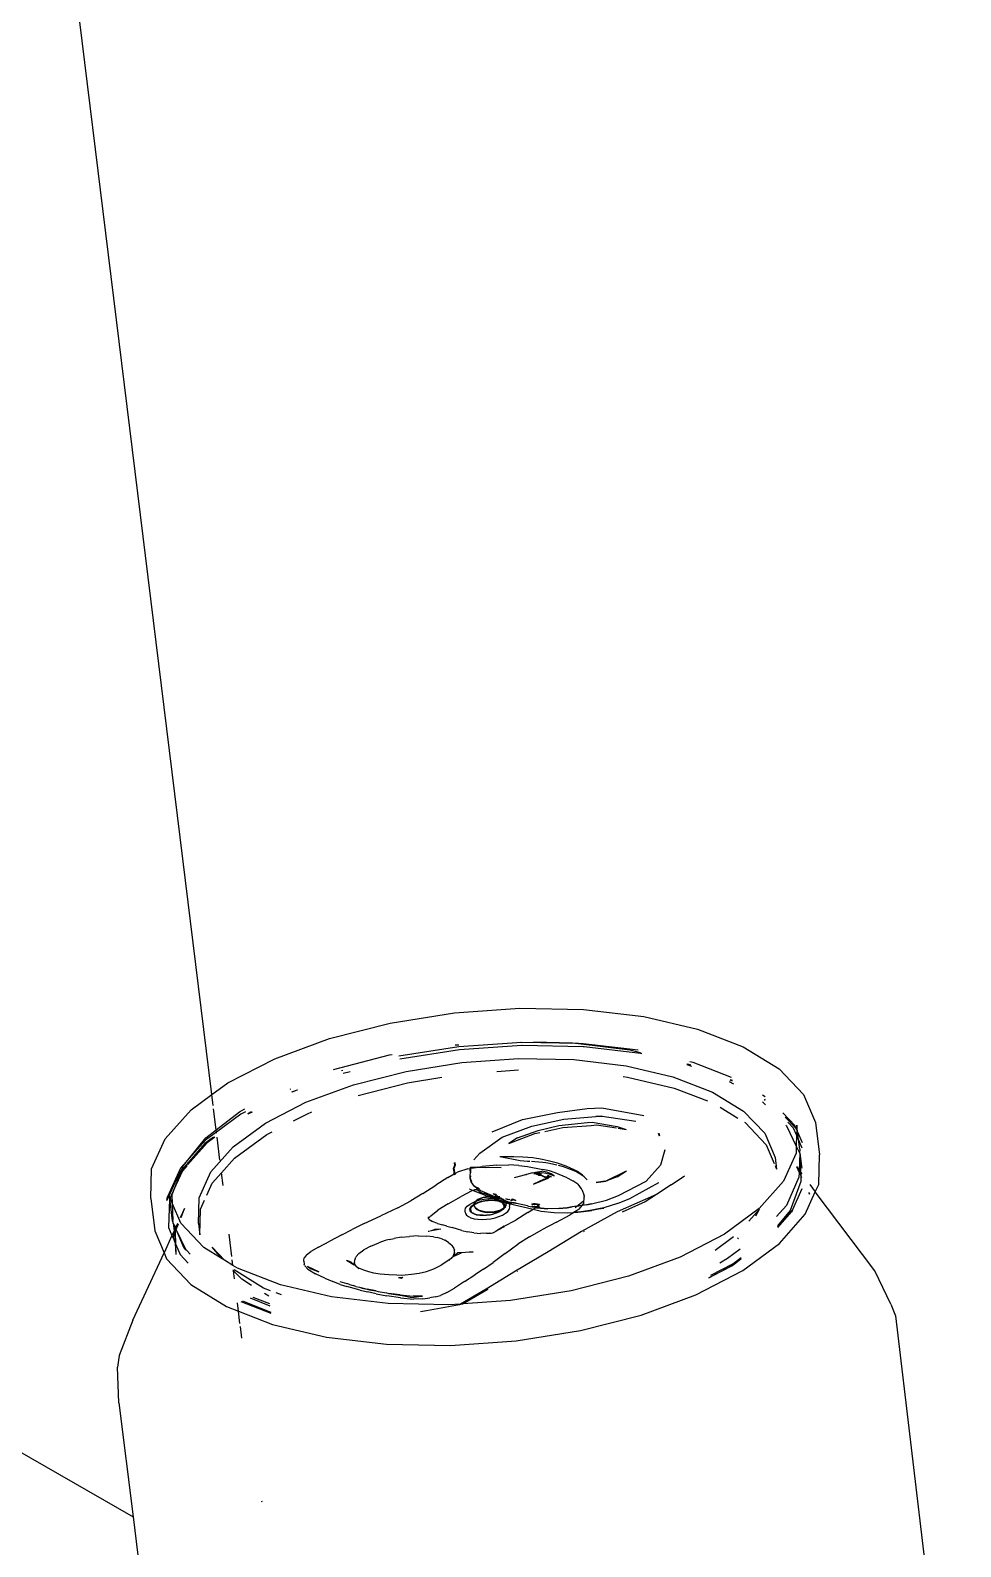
# Model space of a CAD drawing. Header units: millimetres. Extents: x -650 to 3773, y 316 to 2389.
# Drawn here: x 2989.6 to 2996.09, y 1398.82 to 1409.39 of the extents above; entities that cross this region are included whole.
import ezdxf

# ---------------------------------------------------------------- set-up
doc = ezdxf.new("R2010")
doc.units = ezdxf.units.MM

# ---------------------------------------------------------------- blocks, each defined once
blk = doc.blocks.new('A$C727f0937')
for p, q in [((302.671, 673.898), (296.226, 726.282)), ((303.914, 674.397), (304.362, 674.468)), ((304.362, 674.468), (304.817, 674.5)), ((304.817, 674.5), (305.262, 674.491)), ((305.262, 674.491), (305.681, 674.442)), ((303.491, 674.289), (303.914, 674.397)), ((305.681, 674.442), (306.057, 674.354)), ((306.057, 674.354), (306.375, 674.231)), ((303.11, 674.148), (303.491, 674.289)), ((304.367, 674.244), (304.393, 674.246)), ((304.831, 674.262), (304.393, 674.231)), ((304.822, 674.268), (304.823, 674.268)), ((305.226, 674.254), (304.831, 674.262)), ((304.913, 674.266), (305.184, 674.259)), ((305.184, 674.259), (305.226, 674.254)), ((305.26, 674.253), (305.226, 674.254)), ((305.226, 674.254), (305.585, 674.209)), ((305.643, 674.208), (305.26, 674.253)), ((302.783, 673.98), (303.11, 674.148)), ((303.52, 674.074), (303.91, 674.175)), ((303.91, 674.175), (303.928, 674.178)), ((304.393, 674.231), (303.974, 674.165)), ((304.396, 674.21), (303.981, 674.144)), ((304.832, 674.24), (304.396, 674.21)), ((304.414, 674.122), (304.809, 674.15)), ((304.809, 674.15), (305.195, 674.142)), ((304.835, 674.241), (304.832, 674.24)), ((305.258, 674.231), (304.835, 674.241)), ((305.195, 674.142), (305.559, 674.099)), ((305.265, 674.232), (305.258, 674.231)), ((305.659, 674.184), (305.265, 674.232)), ((305.585, 674.209), (305.659, 674.192)), ((305.665, 674.185), (305.659, 674.184)), ((305.668, 674.182), (305.659, 674.184)), ((306.375, 674.231), (306.624, 674.077)), ((303.585, 674.066), (303.575, 674.064)), ((303.635, 674.057), (303.586, 674.045)), ((303.636, 674.057), (303.635, 674.057)), ((303.658, 673.967), (304.025, 674.06)), ((304.025, 674.06), (304.414, 674.122)), ((304.657, 674.059), (304.809, 674.07)), ((305.559, 674.099), (305.885, 674.023)), ((306.01, 674.102), (305.982, 674.109)), ((305.982, 674.109), (306.013, 674.097)), ((306.008, 674.105), (305.983, 674.111)), ((305.994, 674.128), (305.992, 674.129)), ((306.025, 674.121), (306.002, 674.127)), ((306.293, 674.018), (306.025, 674.121)), ((306.624, 674.077), (306.794, 673.899)), ((302.671, 673.898), (302.783, 673.98)), ((303.22, 673.935), (303.215, 673.933)), ((303.266, 673.93), (303.227, 673.916)), ((303.266, 673.93), (303.228, 673.915)), ((303.269, 673.93), (303.266, 673.93)), ((303.327, 673.845), (303.658, 673.967)), ((303.692, 673.893), (304.035, 673.981)), ((304.035, 673.981), (304.275, 674.019)), ((305.537, 674.024), (305.568, 674.02)), ((305.568, 674.02), (305.894, 673.944)), ((305.885, 674.023), (306.161, 673.916)), ((305.894, 673.944), (306.125, 673.855)), ((306.277, 673.99), (306.306, 673.973)), ((306.3, 673.992), (306.283, 673.998)), ((306.299, 673.997), (306.285, 674.002)), ((302.526, 673.792), (302.671, 673.898)), ((302.681, 673.822), (302.671, 673.898)), ((303.044, 673.699), (303.327, 673.845)), ((306.161, 673.916), (306.377, 673.783)), ((306.527, 673.883), (306.508, 673.894)), ((306.509, 673.847), (306.529, 673.827)), ((306.528, 673.856), (306.521, 673.861)), ((306.528, 673.865), (306.526, 673.866)), ((306.794, 673.899), (306.878, 673.704)), ((302.346, 673.589), (302.526, 673.792)), ((302.701, 673.653), (302.683, 673.799)), ((302.701, 673.653), (302.863, 673.778)), ((302.874, 673.762), (302.703, 673.637)), ((302.863, 673.778), (302.902, 673.799)), ((302.905, 673.778), (302.874, 673.762)), ((302.945, 673.777), (302.919, 673.763)), ((302.951, 673.776), (302.921, 673.761)), ((303.239, 673.715), (303.337, 673.765)), ((303.337, 673.765), (303.369, 673.777)), ((304.624, 673.639), (304.836, 673.724)), ((304.836, 673.724), (305.08, 673.773)), ((304.901, 673.679), (305.124, 673.727)), ((305.08, 673.773), (305.287, 673.802)), ((305.124, 673.727), (305.347, 673.745)), ((305.287, 673.802), (305.39, 673.805)), ((305.347, 673.745), (305.391, 673.749)), ((305.347, 673.745), (305.391, 673.749)), ((305.347, 673.745), (305.391, 673.749)), ((305.391, 673.749), (305.347, 673.745)), ((305.39, 673.748), (305.347, 673.745)), ((305.39, 673.805), (305.681, 673.753)), ((305.391, 673.749), (305.626, 673.712)), ((306.214, 673.81), (306.338, 673.734)), ((306.377, 673.783), (306.525, 673.629)), ((306.735, 673.684), (306.651, 673.772)), ((306.744, 673.661), (306.667, 673.742)), ((302.703, 673.637), (302.626, 673.58)), ((302.63, 673.597), (302.701, 673.653)), ((302.703, 673.637), (302.701, 673.653)), ((302.704, 673.63), (302.703, 673.637)), ((302.82, 673.535), (303.044, 673.699)), ((302.83, 673.456), (303.054, 673.62)), ((303.054, 673.62), (303.092, 673.639)), ((304.695, 673.602), (304.901, 673.679)), ((304.74, 673.558), (304.922, 673.626)), ((304.802, 673.597), (304.946, 673.648)), ((304.922, 673.626), (304.958, 673.634)), ((304.946, 673.648), (305.089, 673.682)), ((304.991, 673.641), (305.118, 673.668)), ((305.089, 673.682), (305.29, 673.703)), ((305.118, 673.668), (305.314, 673.684)), ((305.29, 673.703), (305.321, 673.705)), ((305.314, 673.684), (305.353, 673.687)), ((305.321, 673.705), (305.496, 673.675)), ((305.353, 673.687), (305.491, 673.666)), ((305.496, 673.675), (305.559, 673.655)), ((305.502, 673.664), (305.559, 673.655)), ((305.791, 673.609), (305.785, 673.628)), ((305.791, 673.61), (305.785, 673.628)), ((305.785, 673.628), (305.792, 673.61)), ((305.786, 673.629), (305.792, 673.61)), ((305.786, 673.629), (305.792, 673.61)), ((305.787, 673.629), (305.792, 673.61)), ((306.383, 673.706), (306.387, 673.704)), ((306.387, 673.704), (306.534, 673.549)), ((306.525, 673.629), (306.598, 673.459)), ((306.671, 673.685), (306.676, 673.68)), ((306.676, 673.68), (306.744, 673.54)), ((306.725, 673.665), (306.686, 673.706)), ((306.746, 673.617), (306.725, 673.665)), ((306.744, 673.661), (306.735, 673.684)), ((306.747, 673.655), (306.744, 673.661)), ((306.746, 673.617), (306.744, 673.54)), ((306.747, 673.655), (306.746, 673.617)), ((306.76, 673.585), (306.746, 673.617)), ((306.748, 673.686), (306.747, 673.655)), ((306.753, 673.64), (306.747, 673.655)), ((306.753, 673.64), (306.748, 673.686)), ((306.787, 673.562), (306.753, 673.64)), ((306.76, 673.585), (306.753, 673.64)), ((306.878, 673.704), (306.905, 673.478)), ((302.251, 673.381), (302.346, 673.589)), ((302.623, 673.557), (302.461, 673.374)), ((302.638, 673.562), (302.503, 673.41)), ((302.512, 673.452), (302.63, 673.597)), ((302.626, 673.58), (302.512, 673.452)), ((302.683, 673.601), (302.623, 673.557)), ((302.692, 673.601), (302.638, 673.562)), ((302.664, 673.359), (302.82, 673.535)), ((302.727, 673.441), (302.708, 673.602)), ((304.539, 673.489), (304.695, 673.602)), ((304.802, 673.597), (304.74, 673.558)), ((305.828, 673.513), (305.798, 673.407)), ((306.534, 673.549), (306.591, 673.417)), ((306.744, 673.54), (306.743, 673.491)), ((306.744, 673.54), (306.767, 673.492)), ((306.768, 673.517), (306.76, 673.585)), ((306.786, 673.524), (306.76, 673.585)), ((306.768, 673.517), (306.767, 673.492)), ((302.512, 673.452), (302.453, 673.385)), ((302.461, 673.374), (302.472, 673.402)), ((302.498, 673.404), (302.466, 673.368)), ((302.472, 673.402), (302.512, 673.452)), ((302.738, 673.352), (302.83, 673.456)), ((304.356, 673.383), (304.365, 673.407)), ((304.357, 673.384), (304.365, 673.407)), ((304.366, 673.406), (304.357, 673.384)), ((304.357, 673.384), (304.364, 673.405)), ((304.366, 673.406), (304.358, 673.383)), ((304.364, 673.405), (304.362, 673.423)), ((304.365, 673.407), (304.362, 673.423)), ((304.365, 673.407), (304.364, 673.424)), ((304.364, 673.424), (304.366, 673.406)), ((304.365, 673.423), (304.366, 673.406)), ((304.496, 673.444), (304.539, 673.489)), ((304.658, 673.406), (304.555, 673.398)), ((304.658, 673.406), (304.741, 673.408)), ((304.776, 673.465), (304.679, 673.464)), ((304.819, 673.437), (304.679, 673.464)), ((304.811, 673.405), (304.741, 673.408)), ((304.839, 673.463), (304.776, 673.465)), ((304.811, 673.405), (304.872, 673.396)), ((304.87, 673.432), (304.819, 673.437)), ((304.909, 673.457), (304.839, 673.463)), ((304.887, 673.431), (304.87, 673.432)), ((304.921, 673.43), (304.898, 673.431)), ((304.934, 673.453), (304.909, 673.457)), ((304.979, 673.425), (304.921, 673.43)), ((304.949, 673.451), (304.934, 673.453)), ((304.974, 673.445), (304.949, 673.451)), ((305.014, 673.437), (304.974, 673.445)), ((304.999, 673.422), (304.979, 673.425)), ((305.012, 673.42), (304.999, 673.422)), ((305.033, 673.415), (305.012, 673.42)), ((305.081, 673.421), (305.014, 673.437)), ((305.066, 673.408), (305.033, 673.415)), ((305.075, 673.406), (305.066, 673.408)), ((305.14, 673.399), (305.081, 673.421)), ((305.121, 673.395), (305.088, 673.403)), ((305.698, 673.296), (305.797, 673.406)), ((305.798, 673.407), (305.797, 673.406)), ((306.596, 673.405), (306.607, 673.379)), ((306.598, 673.459), (306.607, 673.379)), ((306.743, 673.491), (306.655, 673.295)), ((306.768, 673.491), (306.765, 673.37)), ((306.767, 673.492), (306.768, 673.491)), ((306.768, 673.491), (306.78, 673.399)), ((306.768, 673.491), (306.774, 673.357)), ((306.901, 673.272), (306.905, 673.478)), ((302.245, 673.175), (302.251, 673.381)), ((302.449, 673.361), (302.358, 673.16)), ((302.453, 673.385), (302.362, 673.185)), ((302.42, 673.266), (302.461, 673.374)), ((302.466, 673.368), (302.42, 673.266)), ((302.461, 673.374), (302.449, 673.361)), ((302.582, 673.179), (302.664, 673.359)), ((302.674, 673.28), (302.738, 673.352)), ((302.749, 673.265), (302.738, 673.352)), ((304.316, 673.321), (304.231, 673.267)), ((304.316, 673.321), (304.361, 673.345)), ((304.356, 673.383), (304.357, 673.384)), ((304.36, 673.359), (304.356, 673.383)), ((304.357, 673.384), (304.362, 673.358)), ((304.358, 673.383), (304.36, 673.359)), ((304.361, 673.345), (304.359, 673.357)), ((304.362, 673.34), (304.359, 673.357)), ((304.36, 673.359), (304.362, 673.358)), ((304.362, 673.34), (304.36, 673.359)), ((304.36, 673.359), (304.364, 673.339)), ((304.361, 673.345), (304.363, 673.346)), ((304.361, 673.339), (304.361, 673.345)), ((304.362, 673.358), (304.363, 673.346)), ((304.363, 673.346), (304.384, 673.357)), ((304.363, 673.346), (304.364, 673.339)), ((304.456, 673.382), (304.384, 673.357)), ((304.456, 673.382), (304.473, 673.384)), ((304.471, 673.331), (304.473, 673.354)), ((304.471, 673.331), (304.474, 673.354)), ((304.471, 673.315), (304.472, 673.332)), ((304.471, 673.315), (304.472, 673.332)), ((304.471, 673.315), (304.471, 673.331)), ((304.474, 673.331), (304.471, 673.315)), ((304.479, 673.29), (304.471, 673.315)), ((304.479, 673.29), (304.471, 673.315)), ((304.472, 673.377), (304.474, 673.393)), ((304.472, 673.377), (304.473, 673.384)), ((304.473, 673.354), (304.472, 673.377)), ((304.472, 673.332), (304.473, 673.354)), ((304.472, 673.332), (304.474, 673.354)), ((304.474, 673.331), (304.472, 673.315)), ((304.472, 673.315), (304.48, 673.29)), ((304.473, 673.384), (304.474, 673.393)), ((304.473, 673.384), (304.475, 673.385)), ((304.473, 673.354), (304.474, 673.378)), ((304.474, 673.378), (304.474, 673.393)), ((304.476, 673.393), (304.474, 673.378)), ((304.475, 673.385), (304.474, 673.377)), ((304.474, 673.378), (304.474, 673.354)), ((304.474, 673.377), (304.474, 673.354)), ((304.476, 673.393), (304.475, 673.385)), ((304.475, 673.385), (304.513, 673.391)), ((304.513, 673.391), (304.476, 673.393)), ((304.52, 673.392), (304.513, 673.391)), ((304.52, 673.392), (304.555, 673.398)), ((304.581, 673.388), (304.52, 673.392)), ((304.52, 673.392), (304.688, 673.39)), ((304.688, 673.39), (304.581, 673.388)), ((304.781, 673.32), (304.86, 673.341)), ((304.86, 673.341), (304.865, 673.342)), ((304.907, 673.353), (304.865, 673.342)), ((304.872, 673.396), (304.978, 673.376)), ((304.907, 673.353), (304.926, 673.358)), ((304.907, 673.353), (304.942, 673.355)), ((304.913, 673.275), (305.014, 673.317)), ((304.982, 673.306), (304.913, 673.275)), ((304.916, 673.345), (304.934, 673.349)), ((304.926, 673.358), (304.972, 673.364)), ((304.948, 673.337), (304.932, 673.343)), ((304.934, 673.349), (304.948, 673.351)), ((304.939, 673.347), (304.934, 673.349)), ((304.942, 673.345), (304.939, 673.347)), ((304.941, 673.343), (304.939, 673.347)), ((304.942, 673.345), (304.941, 673.343)), ((304.941, 673.343), (304.958, 673.336)), ((304.942, 673.355), (304.943, 673.354)), ((304.942, 673.345), (304.948, 673.351)), ((304.958, 673.336), (304.942, 673.345)), ((304.943, 673.354), (304.978, 673.355)), ((304.943, 673.354), (304.948, 673.351)), ((304.948, 673.351), (304.95, 673.353)), ((304.97, 673.331), (304.948, 673.337)), ((304.951, 673.334), (304.948, 673.337)), ((304.953, 673.351), (304.95, 673.353)), ((304.97, 673.331), (304.951, 673.334)), ((304.966, 673.342), (304.953, 673.351)), ((304.953, 673.351), (304.968, 673.348)), ((304.972, 673.334), (304.958, 673.336)), ((304.992, 673.325), (304.97, 673.331)), ((304.995, 673.321), (304.97, 673.331)), ((305.005, 673.358), (304.972, 673.364)), ((304.98, 673.33), (304.972, 673.334)), ((305.024, 673.366), (304.978, 673.376)), ((304.978, 673.355), (305.02, 673.345)), ((305.014, 673.317), (304.982, 673.306)), ((305, 673.323), (304.992, 673.325)), ((304.995, 673.321), (305, 673.323)), ((305.012, 673.321), (304.995, 673.321)), ((305, 673.323), (305.009, 673.327)), ((305.012, 673.321), (305, 673.323)), ((305.036, 673.346), (305.005, 673.358)), ((305.019, 673.333), (305.009, 673.33)), ((305.009, 673.33), (305.019, 673.33)), ((305.009, 673.327), (305.012, 673.321)), ((305.009, 673.327), (305.017, 673.322)), ((305.011, 673.336), (305.019, 673.333)), ((305.017, 673.322), (305.012, 673.321)), ((305.016, 673.318), (305.014, 673.317)), ((305.018, 673.319), (305.016, 673.318)), ((305.017, 673.322), (305.02, 673.321)), ((305.019, 673.322), (305.017, 673.322)), ((305.02, 673.321), (305.018, 673.319)), ((305.019, 673.333), (305.026, 673.329)), ((305.019, 673.33), (305.019, 673.333)), ((305.019, 673.33), (305.026, 673.329)), ((305.019, 673.322), (305.019, 673.33)), ((305.021, 673.323), (305.019, 673.322)), ((305.02, 673.321), (305.019, 673.322)), ((305.02, 673.345), (305.058, 673.333)), ((305.021, 673.323), (305.02, 673.321)), ((305.026, 673.329), (305.021, 673.323)), ((305.025, 673.324), (305.021, 673.323)), ((305.064, 673.352), (305.024, 673.366)), ((305.026, 673.329), (305.025, 673.324)), ((305.039, 673.326), (305.025, 673.324)), ((305.026, 673.329), (305.029, 673.33)), ((305.058, 673.333), (305.036, 673.346)), ((305.148, 673.319), (305.064, 673.352)), ((305.17, 673.377), (305.121, 673.395)), ((305.171, 673.386), (305.14, 673.399)), ((305.148, 673.319), (305.188, 673.298)), ((305.196, 673.366), (305.17, 673.377)), ((305.191, 673.377), (305.171, 673.386)), ((305.221, 673.273), (305.188, 673.298)), ((305.202, 673.372), (305.191, 673.377)), ((305.212, 673.359), (305.196, 673.366)), ((305.219, 673.363), (305.202, 673.372)), ((305.221, 673.354), (305.212, 673.359)), ((305.255, 673.337), (305.219, 673.363)), ((305.235, 673.347), (305.221, 673.354)), ((305.266, 673.325), (305.235, 673.347)), ((305.266, 673.325), (305.255, 673.337)), ((305.28, 673.312), (305.266, 673.325)), ((305.286, 673.305), (305.28, 673.312)), ((305.349, 673.285), (305.416, 673.296)), ((305.41, 673.294), (305.416, 673.296)), ((305.416, 673.296), (305.42, 673.297)), ((305.42, 673.297), (305.56, 673.367)), ((305.42, 673.297), (305.429, 673.299)), ((305.495, 673.324), (305.429, 673.299)), ((305.495, 673.324), (305.56, 673.367)), ((305.505, 673.195), (305.698, 673.296)), ((305.873, 673.27), (305.965, 673.332)), ((306.655, 673.295), (306.486, 673.104)), ((306.763, 673.323), (306.675, 673.126)), ((306.745, 673.396), (306.765, 673.37)), ((306.745, 673.396), (306.764, 673.355)), ((306.764, 673.355), (306.763, 673.323)), ((306.765, 673.37), (306.764, 673.355)), ((306.764, 673.355), (306.775, 673.333)), ((306.765, 673.37), (306.774, 673.357)), ((306.774, 673.357), (306.782, 673.347)), ((306.774, 673.357), (306.775, 673.333)), ((306.775, 673.333), (306.781, 673.32)), ((306.775, 673.333), (306.777, 673.292)), ((306.78, 673.399), (306.783, 673.386)), ((302.42, 673.266), (302.38, 673.179)), ((302.395, 673.202), (302.42, 673.266)), ((302.397, 673.138), (302.395, 673.202)), ((302.636, 673.197), (302.674, 673.28)), ((304.141, 673.209), (304.059, 673.159)), ((304.141, 673.209), (304.231, 673.267)), ((304.483, 673.227), (304.409, 673.188)), ((304.468, 673.239), (304.466, 673.24)), ((304.468, 673.239), (304.492, 673.23)), ((304.502, 673.257), (304.479, 673.29)), ((304.492, 673.23), (304.483, 673.227)), ((304.502, 673.234), (304.492, 673.23)), ((304.492, 673.23), (304.629, 673.176)), ((304.495, 673.233), (304.502, 673.234)), ((304.504, 673.257), (304.502, 673.257)), ((304.541, 673.23), (304.502, 673.257)), ((304.513, 673.238), (304.502, 673.234)), ((304.502, 673.234), (304.517, 673.236)), ((304.527, 673.242), (304.504, 673.257)), ((304.542, 673.23), (304.504, 673.257)), ((304.517, 673.236), (304.513, 673.238)), ((304.519, 673.237), (304.517, 673.236)), ((304.519, 673.237), (304.521, 673.233)), ((304.529, 673.228), (304.521, 673.233)), ((304.53, 673.247), (304.526, 673.248)), ((304.526, 673.248), (304.527, 673.242)), ((304.526, 673.248), (304.531, 673.244)), ((304.527, 673.242), (304.531, 673.244)), ((304.535, 673.235), (304.527, 673.242)), ((304.529, 673.228), (304.532, 673.225)), ((304.534, 673.223), (304.529, 673.228)), ((304.531, 673.244), (304.53, 673.247)), ((304.531, 673.244), (304.537, 673.239)), ((304.531, 673.244), (304.535, 673.235)), ((304.532, 673.225), (304.534, 673.223)), ((304.534, 673.223), (304.539, 673.219)), ((304.537, 673.223), (304.534, 673.223)), ((304.535, 673.235), (304.537, 673.239)), ((304.54, 673.229), (304.535, 673.235)), ((304.537, 673.223), (304.539, 673.219)), ((304.557, 673.211), (304.539, 673.219)), ((304.54, 673.229), (304.543, 673.229)), ((304.543, 673.229), (304.642, 673.189)), ((304.557, 673.211), (304.568, 673.208)), ((304.598, 673.197), (304.568, 673.208)), ((304.598, 673.197), (304.635, 673.185)), ((304.653, 673.202), (304.632, 673.206)), ((304.646, 673.199), (304.632, 673.206)), ((304.632, 673.206), (304.645, 673.202)), ((304.645, 673.202), (304.653, 673.202)), ((304.646, 673.199), (304.645, 673.202)), ((304.655, 673.199), (304.645, 673.202)), ((304.646, 673.199), (304.655, 673.199)), ((304.646, 673.199), (304.65, 673.193)), ((304.646, 673.199), (304.649, 673.189)), ((304.649, 673.189), (304.65, 673.193)), ((304.65, 673.193), (304.658, 673.194)), ((304.664, 673.189), (304.65, 673.193)), ((304.653, 673.202), (304.655, 673.199)), ((304.658, 673.194), (304.664, 673.189)), ((305.221, 673.273), (305.246, 673.241)), ((305.249, 673.237), (305.246, 673.241)), ((305.249, 673.237), (305.265, 673.195)), ((305.266, 673.189), (305.265, 673.195)), ((305.266, 673.189), (305.266, 673.183)), ((305.41, 673.294), (305.349, 673.285)), ((305.421, 673.163), (305.505, 673.195)), ((305.769, 673.203), (305.496, 673.082)), ((305.585, 673.175), (305.786, 673.286)), ((305.769, 673.203), (305.69, 673.151)), ((305.873, 673.27), (305.769, 673.203)), ((305.787, 673.286), (305.786, 673.286)), ((306.777, 673.292), (306.701, 673.091)), ((306.717, 673.092), (306.785, 673.245)), ((306.807, 673.064), (306.877, 673.22)), ((306.83, 673.216), (306.836, 673.204)), ((306.831, 673.217), (306.836, 673.204)), ((306.839, 673.271), (306.877, 673.22)), ((306.877, 673.22), (306.901, 673.272)), ((307.291, 672.67), (306.877, 673.22)), ((302.245, 673.175), (302.273, 672.949)), ((302.358, 673.16), (302.362, 673.185)), ((302.375, 673.169), (302.37, 672.971)), ((302.378, 673.175), (302.375, 673.169)), ((302.378, 673.175), (302.377, 673.187)), ((302.38, 673.179), (302.377, 673.187)), ((302.38, 673.179), (302.378, 673.175)), ((302.398, 673.018), (302.378, 673.175)), ((302.397, 673.138), (302.38, 673.179)), ((302.455, 673.002), (302.397, 673.138)), ((302.402, 673.02), (302.397, 673.138)), ((302.481, 673.104), (302.451, 673.04)), ((302.457, 673.042), (302.481, 673.104)), ((302.577, 673), (302.582, 673.179)), ((302.587, 672.92), (302.592, 673.099)), ((302.592, 673.099), (302.621, 673.162)), ((303.968, 673.11), (303.849, 673.054)), ((303.968, 673.11), (304.059, 673.159)), ((304.198, 673.053), (304.246, 673.092)), ((304.319, 673.138), (304.246, 673.092)), ((304.319, 673.138), (304.409, 673.188)), ((304.436, 673.093), (304.44, 673.107)), ((304.437, 673.08), (304.436, 673.093)), ((304.44, 673.107), (304.451, 673.12)), ((304.451, 673.12), (304.466, 673.133)), ((304.466, 673.133), (304.487, 673.145)), ((304.47, 673.101), (304.473, 673.111)), ((304.47, 673.101), (304.474, 673.109)), ((304.471, 673.09), (304.47, 673.101)), ((304.471, 673.098), (304.47, 673.101)), ((304.471, 673.098), (304.474, 673.109)), ((304.471, 673.09), (304.471, 673.098)), ((304.472, 673.088), (304.471, 673.098)), ((304.477, 673.081), (304.471, 673.09)), ((304.472, 673.088), (304.471, 673.09)), ((304.477, 673.081), (304.472, 673.088)), ((304.477, 673.079), (304.472, 673.088)), ((304.473, 673.111), (304.481, 673.121)), ((304.473, 673.111), (304.482, 673.119)), ((304.474, 673.109), (304.473, 673.111)), ((304.477, 673.109), (304.473, 673.099)), ((304.473, 673.099), (304.475, 673.089)), ((304.474, 673.109), (304.482, 673.119)), ((304.475, 673.089), (304.48, 673.08)), ((304.485, 673.119), (304.477, 673.109)), ((304.481, 673.121), (304.494, 673.132)), ((304.481, 673.121), (304.494, 673.129)), ((304.482, 673.119), (304.481, 673.121)), ((304.482, 673.119), (304.494, 673.129)), ((304.497, 673.129), (304.485, 673.119)), ((304.487, 673.145), (304.511, 673.156)), ((304.494, 673.132), (304.51, 673.141)), ((304.494, 673.132), (304.51, 673.138)), ((304.494, 673.129), (304.51, 673.138)), ((304.494, 673.129), (304.494, 673.132)), ((304.512, 673.138), (304.497, 673.129)), ((304.498, 673.138), (304.497, 673.127)), ((304.5, 673.137), (304.497, 673.127)), ((304.497, 673.127), (304.501, 673.116)), ((304.504, 673.149), (304.498, 673.138)), ((304.505, 673.148), (304.498, 673.138)), ((304.499, 673.126), (304.501, 673.138)), ((304.499, 673.126), (304.5, 673.137)), ((304.502, 673.116), (304.499, 673.126)), ((304.499, 673.126), (304.501, 673.116)), ((304.5, 673.137), (304.505, 673.148)), ((304.5, 673.137), (304.506, 673.148)), ((304.5, 673.127), (304.501, 673.138)), ((304.502, 673.116), (304.5, 673.127)), ((304.503, 673.117), (304.5, 673.127)), ((304.501, 673.138), (304.506, 673.148)), ((304.501, 673.116), (304.508, 673.106)), ((304.51, 673.106), (304.502, 673.116)), ((304.502, 673.116), (304.508, 673.106)), ((304.51, 673.106), (304.503, 673.117)), ((304.511, 673.107), (304.503, 673.117)), ((304.513, 673.159), (304.504, 673.149)), ((304.514, 673.157), (304.504, 673.149)), ((304.505, 673.148), (304.515, 673.158)), ((304.505, 673.148), (304.514, 673.157)), ((304.506, 673.148), (304.515, 673.158)), ((304.508, 673.106), (304.52, 673.097)), ((304.51, 673.141), (304.529, 673.149)), ((304.51, 673.141), (304.529, 673.147)), ((304.51, 673.138), (304.529, 673.147)), ((304.51, 673.138), (304.51, 673.141)), ((304.521, 673.097), (304.51, 673.106)), ((304.51, 673.106), (304.52, 673.097)), ((304.511, 673.156), (304.539, 673.164)), ((304.521, 673.097), (304.511, 673.107)), ((304.522, 673.098), (304.511, 673.107)), ((304.512, 673.138), (304.518, 673.141)), ((304.526, 673.168), (304.513, 673.159)), ((304.527, 673.166), (304.513, 673.159)), ((304.514, 673.157), (304.528, 673.167)), ((304.514, 673.157), (304.527, 673.166)), ((304.515, 673.158), (304.528, 673.167)), ((304.531, 673.146), (304.518, 673.141)), ((304.52, 673.097), (304.535, 673.09)), ((304.536, 673.09), (304.521, 673.097)), ((304.521, 673.097), (304.535, 673.09)), ((304.536, 673.09), (304.522, 673.098)), ((304.537, 673.091), (304.522, 673.098)), ((304.542, 673.175), (304.526, 673.168)), ((304.543, 673.174), (304.526, 673.168)), ((304.527, 673.166), (304.543, 673.174)), ((304.527, 673.166), (304.544, 673.174)), ((304.528, 673.167), (304.544, 673.174)), ((304.529, 673.149), (304.55, 673.156)), ((304.529, 673.149), (304.55, 673.153)), ((304.529, 673.147), (304.55, 673.153)), ((304.529, 673.147), (304.529, 673.149)), ((304.535, 673.148), (304.531, 673.146)), ((304.551, 673.152), (304.535, 673.148)), ((304.535, 673.09), (304.553, 673.084)), ((304.554, 673.084), (304.536, 673.09)), ((304.536, 673.09), (304.553, 673.084)), ((304.554, 673.084), (304.537, 673.091)), ((304.554, 673.085), (304.537, 673.091)), ((304.539, 673.164), (304.569, 673.17)), ((304.561, 673.181), (304.542, 673.175)), ((304.562, 673.18), (304.542, 673.175)), ((304.543, 673.174), (304.562, 673.18)), ((304.543, 673.174), (304.563, 673.18)), ((304.544, 673.174), (304.563, 673.18)), ((304.55, 673.156), (304.573, 673.161)), ((304.55, 673.156), (304.573, 673.158)), ((304.55, 673.153), (304.573, 673.158)), ((304.55, 673.153), (304.55, 673.156)), ((304.554, 673.154), (304.551, 673.152)), ((304.553, 673.084), (304.573, 673.08)), ((304.574, 673.157), (304.554, 673.154)), ((304.573, 673.08), (304.554, 673.085)), ((304.574, 673.081), (304.554, 673.085)), ((304.573, 673.08), (304.554, 673.084)), ((304.554, 673.084), (304.573, 673.08)), ((304.582, 673.186), (304.561, 673.181)), ((304.583, 673.184), (304.561, 673.181)), ((304.562, 673.18), (304.583, 673.184)), ((304.562, 673.18), (304.583, 673.184)), ((304.563, 673.18), (304.583, 673.184)), ((304.569, 673.17), (304.599, 673.174)), ((304.573, 673.161), (304.597, 673.164)), ((304.573, 673.158), (304.573, 673.161)), ((304.573, 673.161), (304.597, 673.161)), ((304.573, 673.158), (304.597, 673.161)), ((304.597, 673.16), (304.574, 673.157)), ((304.575, 673.159), (304.574, 673.157)), ((304.596, 673.161), (304.575, 673.159)), ((304.604, 673.188), (304.582, 673.186)), ((304.604, 673.186), (304.582, 673.186)), ((304.583, 673.184), (304.604, 673.186)), ((304.583, 673.184), (304.604, 673.186)), ((304.583, 673.184), (304.604, 673.186)), ((304.597, 673.16), (304.596, 673.161)), ((304.597, 673.164), (304.62, 673.165)), ((304.597, 673.161), (304.597, 673.164)), ((304.597, 673.164), (304.62, 673.162)), ((304.617, 673.162), (304.597, 673.16)), ((304.597, 673.161), (304.62, 673.162)), ((304.599, 673.174), (304.629, 673.176)), ((304.626, 673.186), (304.604, 673.188)), ((304.626, 673.188), (304.604, 673.188)), ((304.604, 673.186), (304.626, 673.186)), ((304.604, 673.186), (304.626, 673.186)), ((304.604, 673.186), (304.626, 673.186)), ((304.62, 673.161), (304.617, 673.162)), ((304.62, 673.165), (304.643, 673.164)), ((304.62, 673.162), (304.62, 673.165)), ((304.62, 673.165), (304.643, 673.161)), ((304.62, 673.162), (304.643, 673.161)), ((304.637, 673.161), (304.62, 673.161)), ((304.648, 673.184), (304.626, 673.188)), ((304.648, 673.186), (304.626, 673.188)), ((304.626, 673.186), (304.648, 673.184)), ((304.626, 673.186), (304.647, 673.184)), ((304.626, 673.186), (304.647, 673.184)), ((304.629, 673.176), (304.633, 673.176)), ((304.633, 673.176), (304.653, 673.173)), ((304.633, 673.176), (304.68, 673.156)), ((304.635, 673.185), (304.638, 673.184)), ((304.638, 673.185), (304.635, 673.185)), ((304.635, 673.185), (304.648, 673.18)), ((304.641, 673.16), (304.637, 673.161)), ((304.638, 673.185), (304.638, 673.184)), ((304.638, 673.184), (304.648, 673.18)), ((304.658, 673.085), (304.638, 673.081)), ((304.659, 673.084), (304.638, 673.08)), ((304.638, 673.08), (304.659, 673.084)), ((304.659, 673.084), (304.638, 673.081)), ((304.639, 673.08), (304.659, 673.084)), ((304.655, 673.159), (304.641, 673.16)), ((304.643, 673.164), (304.663, 673.161)), ((304.643, 673.161), (304.643, 673.164)), ((304.643, 673.164), (304.663, 673.158)), ((304.643, 673.161), (304.663, 673.158)), ((304.647, 673.184), (304.667, 673.18)), ((304.667, 673.18), (304.648, 673.186)), ((304.668, 673.182), (304.648, 673.186)), ((304.648, 673.184), (304.667, 673.18)), ((304.648, 673.184), (304.667, 673.18)), ((304.649, 673.178), (304.648, 673.18)), ((304.648, 673.18), (304.649, 673.178)), ((304.649, 673.187), (304.684, 673.171)), ((304.65, 673.177), (304.649, 673.178)), ((304.656, 673.177), (304.649, 673.178)), ((304.658, 673.174), (304.65, 673.177)), ((304.656, 673.177), (304.65, 673.177)), ((304.65, 673.177), (304.653, 673.173)), ((304.653, 673.173), (304.658, 673.174)), ((304.661, 673.169), (304.653, 673.173)), ((304.661, 673.157), (304.655, 673.159)), ((304.658, 673.174), (304.656, 673.177)), ((304.658, 673.174), (304.684, 673.171)), ((304.677, 673.091), (304.658, 673.085)), ((304.678, 673.09), (304.658, 673.085)), ((304.678, 673.09), (304.659, 673.084)), ((304.659, 673.084), (304.678, 673.09)), ((304.659, 673.084), (304.678, 673.09)), ((304.66, 673.187), (304.664, 673.189)), ((304.678, 673.185), (304.66, 673.187)), ((304.661, 673.169), (304.662, 673.167)), ((304.678, 673.152), (304.661, 673.157)), ((304.667, 673.165), (304.662, 673.167)), ((304.667, 673.165), (304.662, 673.167)), ((304.663, 673.161), (304.68, 673.156)), ((304.663, 673.158), (304.663, 673.161)), ((304.663, 673.161), (304.68, 673.153)), ((304.663, 673.158), (304.68, 673.153)), ((304.664, 673.189), (304.678, 673.185)), ((304.667, 673.18), (304.685, 673.174)), ((304.667, 673.18), (304.684, 673.175)), ((304.667, 673.18), (304.684, 673.175)), ((304.679, 673.161), (304.667, 673.165)), ((304.685, 673.174), (304.668, 673.182)), ((304.686, 673.176), (304.668, 673.182)), ((304.688, 673.091), (304.672, 673.079)), ((304.686, 673.089), (304.672, 673.081)), ((304.688, 673.088), (304.672, 673.079)), ((304.693, 673.099), (304.677, 673.091)), ((304.694, 673.097), (304.677, 673.091)), ((304.692, 673.146), (304.678, 673.152)), ((304.678, 673.09), (304.695, 673.098)), ((304.678, 673.09), (304.695, 673.098)), ((304.694, 673.097), (304.678, 673.09)), ((304.681, 673.16), (304.679, 673.161)), ((304.68, 673.156), (304.695, 673.149)), ((304.68, 673.156), (304.697, 673.151)), ((304.68, 673.153), (304.68, 673.156)), ((304.68, 673.156), (304.694, 673.147)), ((304.68, 673.153), (304.694, 673.147)), ((304.699, 673.155), (304.681, 673.16)), ((304.684, 673.175), (304.699, 673.167)), ((304.684, 673.171), (304.707, 673.164)), ((304.685, 673.174), (304.7, 673.167)), ((304.685, 673.174), (304.699, 673.167)), ((304.7, 673.167), (304.686, 673.176)), ((304.701, 673.168), (304.686, 673.176)), ((304.688, 673.091), (304.686, 673.089)), ((304.7, 673.101), (304.688, 673.088)), ((304.697, 673.099), (304.688, 673.091)), ((304.7, 673.098), (304.688, 673.088)), ((304.688, 673.091), (304.688, 673.088)), ((304.702, 673.138), (304.692, 673.146)), ((304.706, 673.107), (304.693, 673.099)), ((304.707, 673.106), (304.693, 673.099)), ((304.694, 673.147), (304.695, 673.149)), ((304.694, 673.147), (304.705, 673.139)), ((304.694, 673.097), (304.708, 673.107)), ((304.707, 673.106), (304.694, 673.097)), ((304.695, 673.149), (304.705, 673.141)), ((304.695, 673.149), (304.705, 673.139)), ((304.695, 673.098), (304.708, 673.107)), ((304.697, 673.151), (304.741, 673.14)), ((304.7, 673.101), (304.697, 673.099)), ((304.699, 673.167), (304.71, 673.158)), ((304.702, 673.154), (304.699, 673.155)), ((304.7, 673.167), (304.711, 673.158)), ((304.7, 673.167), (304.71, 673.158)), ((304.708, 673.111), (304.7, 673.098)), ((304.705, 673.109), (304.7, 673.101)), ((304.708, 673.109), (304.7, 673.098)), ((304.7, 673.098), (304.7, 673.101)), ((304.711, 673.158), (304.701, 673.168)), ((304.712, 673.159), (304.701, 673.168)), ((304.719, 673.149), (304.702, 673.154)), ((304.707, 673.129), (304.702, 673.138)), ((304.705, 673.141), (304.71, 673.132)), ((304.705, 673.139), (304.705, 673.141)), ((304.705, 673.141), (304.71, 673.129)), ((304.705, 673.139), (304.71, 673.129)), ((304.705, 673.109), (304.709, 673.119)), ((304.708, 673.111), (304.705, 673.109)), ((304.715, 673.117), (304.706, 673.107)), ((304.716, 673.116), (304.706, 673.107)), ((304.707, 673.164), (304.721, 673.157)), ((304.709, 673.119), (304.707, 673.129)), ((304.707, 673.106), (304.717, 673.117)), ((304.716, 673.116), (304.707, 673.106)), ((304.712, 673.122), (304.708, 673.111)), ((304.712, 673.122), (304.708, 673.109)), ((304.711, 673.119), (304.708, 673.109)), ((304.708, 673.107), (304.717, 673.117)), ((304.708, 673.109), (304.708, 673.111)), ((304.71, 673.158), (304.717, 673.149)), ((304.71, 673.132), (304.712, 673.122)), ((304.71, 673.129), (304.71, 673.132)), ((304.71, 673.132), (304.711, 673.119)), ((304.71, 673.129), (304.711, 673.119)), ((304.711, 673.158), (304.719, 673.148)), ((304.711, 673.158), (304.717, 673.149)), ((304.711, 673.119), (304.712, 673.122)), ((304.719, 673.148), (304.712, 673.159)), ((304.72, 673.149), (304.712, 673.159)), ((304.72, 673.128), (304.715, 673.117)), ((304.721, 673.127), (304.715, 673.117)), ((304.721, 673.127), (304.716, 673.116)), ((304.716, 673.116), (304.722, 673.127)), ((304.717, 673.149), (304.721, 673.138)), ((304.717, 673.117), (304.722, 673.127)), ((304.717, 673.071), (304.733, 673.084)), ((304.719, 673.149), (304.723, 673.148)), ((304.719, 673.148), (304.722, 673.137)), ((304.719, 673.148), (304.721, 673.138)), ((304.72, 673.173), (304.736, 673.169)), ((304.737, 673.165), (304.72, 673.173)), ((304.722, 673.137), (304.72, 673.149)), ((304.723, 673.138), (304.72, 673.149)), ((304.721, 673.138), (304.72, 673.128)), ((304.722, 673.137), (304.72, 673.128)), ((304.721, 673.157), (304.725, 673.156)), ((304.721, 673.127), (304.723, 673.138)), ((304.722, 673.137), (304.721, 673.127)), ((304.722, 673.127), (304.723, 673.138)), ((304.738, 673.145), (304.723, 673.148)), ((304.725, 673.156), (304.738, 673.145)), ((304.725, 673.156), (304.758, 673.147)), ((304.733, 673.084), (304.743, 673.097)), ((304.736, 673.169), (304.748, 673.168)), ((304.736, 673.169), (304.737, 673.165)), ((304.748, 673.168), (304.737, 673.165)), ((304.739, 673.145), (304.738, 673.145)), ((304.738, 673.145), (304.741, 673.14)), ((304.739, 673.145), (304.738, 673.145)), ((304.739, 673.145), (304.751, 673.144)), ((304.741, 673.14), (304.745, 673.133)), ((304.741, 673.14), (304.911, 673.1)), ((304.743, 673.097), (304.748, 673.111)), ((304.745, 673.133), (304.746, 673.123)), ((304.748, 673.111), (304.746, 673.123)), ((304.751, 673.144), (304.758, 673.144)), ((304.755, 673.164), (304.769, 673.164)), ((304.755, 673.164), (304.756, 673.159)), ((304.756, 673.159), (304.769, 673.164)), ((304.758, 673.144), (304.758, 673.147)), ((304.763, 673.144), (304.758, 673.147)), ((304.758, 673.144), (304.763, 673.144)), ((304.76, 673.169), (304.769, 673.17)), ((304.76, 673.169), (304.769, 673.164)), ((304.768, 673.144), (304.763, 673.144)), ((304.772, 673.145), (304.768, 673.144)), ((304.771, 673.144), (304.768, 673.144)), ((304.79, 673.161), (304.769, 673.17)), ((304.769, 673.17), (304.775, 673.165)), ((304.769, 673.17), (304.769, 673.164)), ((304.775, 673.165), (304.769, 673.164)), ((304.79, 673.161), (304.769, 673.164)), ((304.771, 673.144), (304.772, 673.145)), ((304.789, 673.141), (304.771, 673.144)), ((304.771, 673.144), (304.778, 673.143)), ((304.772, 673.145), (304.789, 673.141)), ((304.778, 673.143), (304.772, 673.145)), ((304.775, 673.165), (304.79, 673.161)), ((304.778, 673.143), (304.793, 673.141)), ((304.793, 673.141), (304.789, 673.141)), ((304.794, 673.14), (304.793, 673.141)), ((304.838, 673.13), (304.794, 673.14)), ((304.871, 673.122), (304.838, 673.13)), ((304.871, 673.122), (304.879, 673.121)), ((304.874, 673.076), (304.911, 673.1)), ((304.879, 673.121), (304.889, 673.119)), ((304.889, 673.119), (304.904, 673.117)), ((304.902, 673.137), (304.913, 673.136)), ((304.902, 673.137), (304.902, 673.132)), ((304.902, 673.132), (304.913, 673.136)), ((304.92, 673.132), (304.902, 673.132)), ((304.904, 673.12), (304.921, 673.118)), ((304.904, 673.117), (304.904, 673.12)), ((304.916, 673.116), (304.904, 673.12)), ((304.904, 673.117), (304.916, 673.116)), ((304.911, 673.1), (304.928, 673.111)), ((304.911, 673.1), (304.967, 673.087)), ((304.919, 673.137), (304.913, 673.136)), ((304.913, 673.136), (304.925, 673.136)), ((304.913, 673.136), (304.92, 673.132)), ((304.921, 673.118), (304.916, 673.116)), ((304.916, 673.116), (304.921, 673.115)), ((304.928, 673.116), (304.916, 673.116)), ((304.925, 673.136), (304.919, 673.137)), ((304.92, 673.132), (304.925, 673.136)), ((304.92, 673.132), (304.941, 673.135)), ((304.928, 673.116), (304.921, 673.118)), ((304.921, 673.115), (304.928, 673.116)), ((304.921, 673.115), (304.928, 673.111)), ((304.941, 673.135), (304.925, 673.136)), ((304.934, 673.115), (304.928, 673.116)), ((304.928, 673.111), (304.934, 673.115)), ((304.928, 673.111), (304.933, 673.11)), ((304.933, 673.11), (304.932, 673.109)), ((304.935, 673.115), (304.933, 673.11)), ((304.933, 673.11), (304.938, 673.109)), ((304.935, 673.115), (304.934, 673.115)), ((304.936, 673.117), (304.935, 673.115)), ((304.937, 673.115), (304.935, 673.115)), ((304.939, 673.118), (304.936, 673.117)), ((304.94, 673.118), (304.937, 673.115)), ((304.937, 673.115), (304.939, 673.118)), ((304.943, 673.115), (304.937, 673.115)), ((304.938, 673.109), (305.011, 673.103)), ((305.012, 673.102), (304.938, 673.108)), ((305.011, 673.103), (304.938, 673.108)), ((304.941, 673.135), (304.939, 673.13)), ((304.939, 673.13), (304.955, 673.134)), ((304.939, 673.124), (304.942, 673.12)), ((304.939, 673.124), (304.939, 673.118)), ((304.941, 673.118), (304.939, 673.118)), ((304.941, 673.118), (304.94, 673.118)), ((304.941, 673.135), (304.955, 673.134)), ((304.942, 673.12), (304.941, 673.118)), ((304.958, 673.113), (304.941, 673.118)), ((304.943, 673.115), (304.941, 673.118)), ((304.955, 673.134), (304.942, 673.12)), ((304.943, 673.115), (304.958, 673.113)), ((304.967, 673.087), (305.057, 673.077)), ((305.091, 673.104), (305.012, 673.102)), ((305.09, 673.104), (305.012, 673.102)), ((305.09, 673.105), (305.148, 673.109)), ((305.148, 673.109), (305.09, 673.104)), ((305.148, 673.109), (305.091, 673.104)), ((305.183, 673.116), (305.148, 673.11)), ((305.148, 673.109), (305.183, 673.116)), ((305.183, 673.115), (305.148, 673.109)), ((305.148, 673.11), (305.183, 673.115)), ((305.183, 673.115), (305.148, 673.11)), ((305.232, 673.124), (305.183, 673.115)), ((305.215, 673.12), (305.183, 673.115)), ((305.231, 673.1), (305.195, 673.078)), ((305.203, 673.111), (305.215, 673.12)), ((305.216, 673.121), (305.215, 673.12)), ((305.216, 673.121), (305.239, 673.139)), ((305.216, 673.121), (305.232, 673.124)), ((305.233, 673.123), (305.216, 673.121)), ((305.262, 673.084), (305.221, 673.078)), ((305.262, 673.084), (305.221, 673.079)), ((305.221, 673.079), (305.262, 673.084)), ((305.231, 673.1), (305.253, 673.126)), ((305.283, 673.131), (305.232, 673.124)), ((305.253, 673.126), (305.232, 673.124)), ((305.253, 673.126), (305.233, 673.123)), ((305.239, 673.139), (305.259, 673.156)), ((305.253, 673.126), (305.262, 673.136)), ((305.284, 673.131), (305.253, 673.126)), ((305.264, 673.14), (305.262, 673.136)), ((305.32, 673.092), (305.262, 673.084)), ((305.262, 673.084), (305.319, 673.091)), ((305.262, 673.083), (305.319, 673.09)), ((305.264, 673.14), (305.266, 673.183)), ((305.317, 673.137), (305.283, 673.131)), ((305.283, 673.131), (305.317, 673.137)), ((305.283, 673.131), (305.317, 673.137)), ((305.317, 673.137), (305.284, 673.131)), ((305.317, 673.137), (305.284, 673.131)), ((305.317, 673.137), (305.421, 673.163)), ((305.366, 673.102), (305.319, 673.09)), ((305.32, 673.092), (305.319, 673.09)), ((305.366, 673.102), (305.32, 673.092)), ((305.32, 673.092), (305.365, 673.102)), ((305.365, 673.101), (305.32, 673.092)), ((305.404, 673.108), (305.365, 673.101)), ((305.404, 673.106), (305.365, 673.101)), ((305.404, 673.108), (305.366, 673.102)), ((305.366, 673.102), (305.404, 673.107)), ((305.499, 673.139), (305.404, 673.108)), ((305.404, 673.106), (305.404, 673.108)), ((305.499, 673.139), (305.585, 673.175)), ((305.69, 673.151), (305.531, 673.08)), ((306.486, 673.104), (306.243, 672.925)), ((306.488, 673.101), (306.414, 673.017)), ((306.463, 673.053), (306.488, 673.101)), ((306.675, 673.126), (306.606, 673.048)), ((306.701, 673.091), (306.614, 672.983)), ((306.615, 672.976), (306.717, 673.092)), ((306.717, 673.092), (306.712, 673.081)), ((306.717, 673.092), (306.721, 673.097)), ((302.402, 673.006), (302.398, 673.018)), ((302.402, 673.006), (302.402, 673.015)), ((302.402, 673.003), (302.402, 673.006)), ((302.402, 673.003), (302.409, 672.948)), ((302.414, 672.98), (302.402, 673.003)), ((302.414, 672.983), (302.402, 673.003)), ((302.414, 672.979), (302.409, 672.948)), ((302.414, 672.983), (302.414, 672.98)), ((302.414, 672.98), (302.414, 672.979)), ((302.415, 672.976), (302.414, 672.979)), ((302.432, 673), (302.418, 672.969)), ((302.423, 672.957), (302.439, 672.997)), ((302.615, 672.833), (302.455, 673.002)), ((302.577, 673), (302.587, 672.92)), ((303.733, 673), (303.65, 672.959)), ((303.733, 673), (303.849, 673.054)), ((304.178, 673.046), (304.179, 673.04)), ((304.18, 673.034), (304.178, 673.029)), ((304.181, 673.036), (304.179, 673.04)), ((304.18, 673.034), (304.181, 673.035)), ((304.181, 673.036), (304.193, 673.049)), ((304.181, 673.036), (304.181, 673.035)), ((304.181, 673.035), (304.183, 673.031)), ((304.184, 673.03), (304.183, 673.031)), ((304.185, 673.028), (304.184, 673.03)), ((304.185, 673.028), (304.208, 673.015)), ((304.198, 673.053), (304.193, 673.049)), ((304.243, 673.001), (304.208, 673.015)), ((304.243, 673.001), (304.278, 672.99)), ((304.309, 672.981), (304.278, 672.99)), ((304.309, 672.981), (304.346, 672.971)), ((304.437, 673.08), (304.439, 673.07)), ((304.439, 673.07), (304.446, 673.059)), ((304.446, 673.059), (304.459, 673.048)), ((304.459, 673.048), (304.477, 673.04)), ((304.48, 673.08), (304.477, 673.081)), ((304.477, 673.079), (304.477, 673.081)), ((304.487, 673.073), (304.477, 673.079)), ((304.488, 673.071), (304.477, 673.079)), ((304.477, 673.04), (304.5, 673.033)), ((304.487, 673.073), (304.48, 673.08)), ((304.49, 673.072), (304.487, 673.073)), ((304.488, 673.071), (304.487, 673.073)), ((304.501, 673.066), (304.488, 673.071)), ((304.502, 673.064), (304.488, 673.071)), ((304.501, 673.066), (304.49, 673.072)), ((304.5, 673.033), (304.526, 673.029)), ((304.504, 673.065), (304.501, 673.066)), ((304.502, 673.064), (304.501, 673.066)), ((304.519, 673.061), (304.502, 673.064)), ((304.519, 673.059), (304.502, 673.064)), ((304.519, 673.061), (304.504, 673.065)), ((304.521, 673.06), (304.519, 673.061)), ((304.519, 673.059), (304.519, 673.061)), ((304.539, 673.058), (304.519, 673.059)), ((304.539, 673.056), (304.519, 673.059)), ((304.539, 673.058), (304.521, 673.06)), ((304.526, 673.029), (304.555, 673.028)), ((304.541, 673.058), (304.539, 673.058)), ((304.539, 673.056), (304.539, 673.058)), ((304.561, 673.057), (304.539, 673.056)), ((304.562, 673.055), (304.539, 673.056)), ((304.561, 673.057), (304.541, 673.058)), ((304.555, 673.028), (304.585, 673.029)), ((304.562, 673.057), (304.561, 673.057)), ((304.562, 673.055), (304.561, 673.057)), ((304.562, 673.057), (304.585, 673.058)), ((304.585, 673.058), (304.562, 673.055)), ((304.585, 673.056), (304.562, 673.055)), ((304.595, 673.077), (304.573, 673.08)), ((304.573, 673.08), (304.594, 673.078)), ((304.573, 673.08), (304.594, 673.078)), ((304.595, 673.077), (304.574, 673.081)), ((304.595, 673.079), (304.574, 673.081)), ((304.608, 673.061), (304.585, 673.058)), ((304.608, 673.061), (304.585, 673.056)), ((304.609, 673.059), (304.585, 673.056)), ((304.585, 673.056), (304.585, 673.058)), ((304.585, 673.029), (304.615, 673.033)), ((304.594, 673.078), (304.617, 673.078)), ((304.617, 673.078), (304.595, 673.079)), ((304.616, 673.079), (304.595, 673.079)), ((304.617, 673.078), (304.595, 673.077)), ((304.595, 673.077), (304.617, 673.078)), ((304.608, 673.061), (304.631, 673.065)), ((304.609, 673.059), (304.608, 673.061)), ((304.631, 673.066), (304.609, 673.059)), ((304.632, 673.064), (304.609, 673.059)), ((304.615, 673.033), (304.645, 673.04)), ((304.638, 673.081), (304.616, 673.079)), ((304.638, 673.08), (304.616, 673.079)), ((304.638, 673.08), (304.617, 673.078)), ((304.617, 673.078), (304.639, 673.08)), ((304.617, 673.078), (304.639, 673.08)), ((304.651, 673.072), (304.631, 673.066)), ((304.631, 673.066), (304.631, 673.065)), ((304.632, 673.064), (304.631, 673.066)), ((304.653, 673.073), (304.632, 673.064)), ((304.653, 673.071), (304.632, 673.064)), ((304.645, 673.04), (304.672, 673.048)), ((304.653, 673.073), (304.651, 673.072)), ((304.672, 673.081), (304.653, 673.071)), ((304.67, 673.08), (304.653, 673.073)), ((304.672, 673.079), (304.653, 673.071)), ((304.653, 673.071), (304.653, 673.073)), ((304.709, 672.981), (304.66, 672.951)), ((304.672, 673.081), (304.67, 673.08)), ((304.672, 673.081), (304.672, 673.079)), ((304.672, 673.048), (304.697, 673.059)), ((304.697, 673.059), (304.717, 673.071)), ((304.709, 672.981), (304.789, 673.024)), ((304.874, 673.076), (304.789, 673.024)), ((305.074, 673.01), (304.971, 672.956)), ((305.057, 673.077), (305.152, 673.075)), ((305.074, 673.01), (305.169, 673.061)), ((305.152, 673.075), (305.194, 673.077)), ((305.194, 673.077), (305.169, 673.061)), ((305.194, 673.077), (305.195, 673.078)), ((305.221, 673.079), (305.195, 673.078)), ((305.195, 673.078), (305.221, 673.078)), ((305.262, 673.083), (305.221, 673.078)), ((305.496, 673.082), (305.248, 672.945)), ((306.615, 672.971), (306.712, 673.081)), ((306.628, 672.861), (306.807, 673.064)), ((302.273, 672.949), (302.338, 672.796)), ((302.393, 672.916), (302.338, 672.796)), ((302.37, 672.971), (302.393, 672.916)), ((302.409, 672.948), (302.393, 672.916)), ((302.393, 672.916), (302.401, 672.9)), ((302.409, 672.948), (302.401, 672.9)), ((302.401, 672.9), (302.411, 672.926)), ((302.401, 672.9), (302.415, 672.864)), ((302.415, 672.962), (302.409, 672.948)), ((302.409, 672.948), (302.411, 672.926)), ((302.411, 672.926), (302.415, 672.937)), ((302.411, 672.926), (302.413, 672.906)), ((302.413, 672.906), (302.415, 672.864)), ((302.418, 672.969), (302.415, 672.976)), ((302.415, 672.976), (302.415, 672.962)), ((302.418, 672.969), (302.415, 672.962)), ((302.415, 672.962), (302.415, 672.937)), ((302.415, 672.937), (302.423, 672.957)), ((302.415, 672.937), (302.418, 672.859)), ((302.423, 672.957), (302.418, 672.969)), ((302.476, 672.833), (302.423, 672.957)), ((302.493, 672.815), (302.423, 672.957)), ((302.81, 672.771), (302.791, 672.925)), ((303.415, 672.836), (303.494, 672.878)), ((303.578, 672.922), (303.494, 672.878)), ((303.578, 672.922), (303.65, 672.959)), ((303.879, 672.882), (303.834, 672.865)), ((303.908, 672.889), (303.879, 672.882)), ((303.908, 672.889), (303.942, 672.896)), ((303.991, 672.904), (303.942, 672.896)), ((303.991, 672.904), (304.049, 672.91)), ((304.11, 672.913), (304.049, 672.91)), ((304.11, 672.913), (304.168, 672.911)), ((304.215, 672.907), (304.168, 672.911)), ((304.184, 672.945), (304.178, 672.944)), ((304.184, 672.945), (304.185, 672.946)), ((304.266, 672.96), (304.191, 672.946)), ((304.202, 672.951), (304.222, 672.958)), ((304.215, 672.907), (304.242, 672.902)), ((304.266, 672.96), (304.222, 672.958)), ((304.258, 672.898), (304.242, 672.902)), ((304.273, 672.893), (304.258, 672.898)), ((304.273, 672.893), (304.294, 672.884)), ((304.32, 672.868), (304.294, 672.884)), ((304.384, 672.96), (304.346, 672.971)), ((304.414, 672.952), (304.384, 672.96)), ((304.414, 672.952), (304.452, 672.942)), ((304.497, 672.934), (304.452, 672.942)), ((304.497, 672.934), (304.543, 672.93)), ((304.586, 672.933), (304.543, 672.93)), ((304.586, 672.933), (304.608, 672.933)), ((304.608, 672.933), (304.588, 672.93)), ((304.608, 672.933), (304.618, 672.933)), ((304.618, 672.933), (304.63, 672.936)), ((304.63, 672.936), (304.633, 672.937)), ((304.633, 672.937), (304.636, 672.938)), ((304.646, 672.943), (304.636, 672.938)), ((304.651, 672.945), (304.646, 672.943)), ((304.66, 672.951), (304.651, 672.945)), ((304.708, 672.977), (304.66, 672.951)), ((304.885, 672.907), (304.804, 672.856)), ((304.885, 672.907), (304.971, 672.956)), ((305.248, 672.945), (305.016, 672.803)), ((305.266, 672.944), (305.261, 672.941)), ((306.243, 672.925), (305.936, 672.766)), ((306.307, 672.907), (306.178, 672.812)), ((306.34, 672.899), (306.334, 672.893)), ((302.121, 672.327), (302.338, 672.796)), ((302.338, 672.796), (302.356, 672.753)), ((302.415, 672.864), (302.42, 672.783)), ((302.415, 672.864), (302.418, 672.859)), ((302.418, 672.859), (302.42, 672.783)), ((302.418, 672.859), (302.45, 672.784)), ((302.45, 672.784), (302.507, 672.723)), ((302.493, 672.815), (302.476, 672.833)), ((302.494, 672.813), (302.493, 672.815)), ((302.52, 672.787), (302.494, 672.813)), ((302.743, 672.754), (302.615, 672.833)), ((302.76, 672.744), (302.674, 672.835)), ((302.739, 672.759), (302.674, 672.835)), ((303.33, 672.781), (303.317, 672.764)), ((303.33, 672.781), (303.362, 672.805)), ((303.415, 672.836), (303.362, 672.805)), ((303.676, 672.769), (303.674, 672.765)), ((303.695, 672.79), (303.676, 672.769)), ((303.695, 672.79), (303.731, 672.816)), ((303.779, 672.842), (303.731, 672.816)), ((303.779, 672.842), (303.834, 672.865)), ((304.32, 672.868), (304.343, 672.85)), ((304.344, 672.847), (304.343, 672.85)), ((304.344, 672.847), (304.357, 672.826)), ((304.346, 672.764), (304.35, 672.768)), ((304.352, 672.771), (304.35, 672.768)), ((304.352, 672.772), (304.361, 672.792)), ((304.359, 672.782), (304.352, 672.772)), ((304.352, 672.771), (304.352, 672.772)), ((304.352, 672.771), (304.354, 672.771)), ((304.354, 672.771), (304.385, 672.799)), ((304.354, 672.771), (304.411, 672.796)), ((304.357, 672.826), (304.362, 672.814)), ((304.361, 672.792), (304.359, 672.782)), ((304.362, 672.797), (304.361, 672.792)), ((304.362, 672.808), (304.362, 672.814)), ((304.362, 672.807), (304.362, 672.808)), ((304.363, 672.802), (304.362, 672.807)), ((304.362, 672.797), (304.363, 672.802)), ((304.385, 672.799), (304.493, 672.802)), ((304.493, 672.802), (304.411, 672.796)), ((304.715, 672.791), (304.631, 672.728)), ((304.715, 672.791), (304.804, 672.856)), ((305.016, 672.803), (304.788, 672.668)), ((305.936, 672.766), (305.575, 672.633)), ((306.353, 672.822), (306.264, 672.756)), ((306.371, 672.672), (306.628, 672.861)), ((302.356, 672.753), (302.525, 672.574)), ((302.743, 672.754), (302.739, 672.759)), ((302.76, 672.744), (302.743, 672.754)), ((302.818, 672.708), (302.76, 672.744)), ((302.818, 672.708), (302.813, 672.746)), ((302.85, 672.688), (302.818, 672.708)), ((302.822, 672.671), (302.819, 672.675)), ((302.822, 672.671), (302.822, 672.676)), ((302.829, 672.614), (302.822, 672.671)), ((302.879, 672.611), (302.822, 672.671)), ((303.032, 672.55), (302.826, 672.678)), ((303.15, 672.572), (302.85, 672.688)), ((303.313, 672.743), (303.315, 672.76)), ((303.313, 672.737), (303.313, 672.743)), ((303.313, 672.737), (303.315, 672.716)), ((303.315, 672.76), (303.317, 672.764)), ((303.316, 672.71), (303.315, 672.716)), ((303.316, 672.71), (303.319, 672.706)), ((303.339, 672.681), (303.319, 672.706)), ((303.337, 672.701), (303.364, 672.683)), ((303.417, 672.662), (303.337, 672.701)), ((303.339, 672.681), (303.393, 672.65)), ((303.364, 672.683), (303.417, 672.662)), ((303.609, 672.745), (303.639, 672.733)), ((303.609, 672.745), (303.664, 672.712)), ((303.639, 672.733), (303.664, 672.712)), ((303.668, 672.711), (303.663, 672.72)), ((303.664, 672.733), (303.666, 672.727)), ((303.668, 672.711), (303.664, 672.712)), ((303.666, 672.727), (303.667, 672.745)), ((303.666, 672.725), (303.666, 672.727)), ((303.666, 672.721), (303.666, 672.725)), ((303.666, 672.721), (303.67, 672.71)), ((303.667, 672.745), (303.674, 672.765)), ((303.67, 672.71), (303.668, 672.711)), ((303.669, 672.709), (303.668, 672.711)), ((303.67, 672.71), (303.668, 672.711)), ((303.67, 672.71), (303.669, 672.709)), ((303.669, 672.709), (303.671, 672.707)), ((303.671, 672.707), (303.672, 672.706)), ((303.672, 672.706), (303.674, 672.704)), ((303.674, 672.704), (303.676, 672.704)), ((303.676, 672.704), (303.676, 672.701)), ((303.676, 672.701), (303.694, 672.691)), ((303.691, 672.688), (303.676, 672.701)), ((303.691, 672.688), (303.693, 672.685)), ((303.694, 672.691), (303.728, 672.676)), ((303.728, 672.676), (303.763, 672.666)), ((303.763, 672.666), (303.798, 672.656)), ((304.117, 672.655), (304.168, 672.665)), ((304.168, 672.665), (304.219, 672.684)), ((304.219, 672.684), (304.27, 672.71)), ((304.316, 672.74), (304.27, 672.71)), ((304.338, 672.755), (304.316, 672.74)), ((304.326, 672.742), (304.327, 672.746)), ((304.338, 672.755), (304.327, 672.746)), ((304.34, 672.757), (304.338, 672.755)), ((304.344, 672.763), (304.34, 672.757)), ((304.346, 672.764), (304.344, 672.763)), ((304.565, 672.682), (304.503, 672.642)), ((304.565, 672.682), (304.631, 672.728)), ((304.788, 672.668), (304.582, 672.542)), ((304.802, 672.667), (304.798, 672.665)), ((306.045, 672.503), (306.371, 672.672)), ((306.294, 672.706), (306.132, 672.618)), ((306.137, 672.624), (306.294, 672.706)), ((306.149, 672.641), (306.301, 672.719)), ((306.264, 672.756), (306.212, 672.724)), ((306.294, 672.706), (306.361, 672.755)), ((306.311, 672.715), (306.294, 672.706)), ((306.301, 672.719), (306.36, 672.763)), ((306.361, 672.754), (306.311, 672.715)), ((307.404, 672.437), (307.291, 672.67)), ((302.525, 672.574), (302.774, 672.421)), ((302.947, 672.569), (302.879, 672.611)), ((303.505, 672.489), (303.15, 672.572)), ((303.458, 672.619), (303.393, 672.65)), ((303.458, 672.619), (303.514, 672.595)), ((303.565, 672.576), (303.514, 672.595)), ((303.562, 672.596), (303.611, 672.581)), ((303.565, 672.576), (303.613, 672.561)), ((303.631, 672.574), (303.611, 672.581)), ((303.704, 672.536), (303.613, 672.561)), ((303.631, 672.574), (303.656, 672.568)), ((303.675, 672.561), (303.656, 672.568)), ((303.675, 672.561), (303.701, 672.556)), ((303.701, 672.556), (303.753, 672.543)), ((303.701, 672.556), (303.719, 672.549)), ((303.798, 672.656), (303.845, 672.65)), ((303.845, 672.65), (303.904, 672.645)), ((303.904, 672.645), (303.96, 672.643)), ((303.96, 672.643), (303.992, 672.64)), ((303.991, 672.617), (303.971, 672.622)), ((303.987, 672.621), (303.971, 672.622)), ((304.003, 672.624), (303.987, 672.621)), ((304.003, 672.624), (303.991, 672.617)), ((303.992, 672.64), (304.018, 672.642)), ((304.018, 672.642), (304.063, 672.648)), ((304.063, 672.648), (304.117, 672.655)), ((304.431, 672.595), (304.362, 672.55)), ((304.431, 672.595), (304.503, 672.642)), ((305.575, 672.633), (305.176, 672.531)), ((302.874, 672.456), (303.083, 672.375)), ((302.885, 672.46), (303.082, 672.383)), ((303.077, 672.425), (302.94, 672.479)), ((303.075, 672.44), (302.958, 672.485)), ((303.08, 672.531), (303.032, 672.55)), ((303.069, 672.494), (303.037, 672.513)), ((303.157, 672.502), (303.119, 672.516)), ((303.901, 672.442), (303.505, 672.489)), ((303.704, 672.536), (303.755, 672.523)), ((303.719, 672.549), (303.753, 672.543)), ((303.814, 672.53), (303.753, 672.543)), ((303.753, 672.543), (303.769, 672.537)), ((303.816, 672.51), (303.755, 672.523)), ((303.769, 672.537), (303.814, 672.53)), ((303.814, 672.53), (303.83, 672.526)), ((303.816, 672.51), (303.891, 672.497)), ((303.83, 672.526), (303.889, 672.517)), ((303.889, 672.517), (303.905, 672.513)), ((303.985, 672.483), (303.891, 672.497)), ((303.905, 672.513), (303.997, 672.499)), ((303.983, 672.503), (303.905, 672.513)), ((303.983, 672.503), (304.074, 672.493)), ((303.985, 672.483), (304.076, 672.473)), ((303.997, 672.499), (304.065, 672.485)), ((304.065, 672.485), (304.113, 672.492)), ((304.139, 672.494), (304.074, 672.493)), ((304.142, 672.474), (304.076, 672.473)), ((304.113, 672.492), (304.139, 672.494)), ((304.142, 672.474), (304.19, 672.481)), ((304.228, 672.488), (304.19, 672.481)), ((304.228, 672.488), (304.264, 672.499)), ((304.308, 672.519), (304.264, 672.499)), ((304.308, 672.519), (304.362, 672.55)), ((304.582, 672.542), (304.404, 672.439)), ((304.59, 672.538), (304.423, 672.44)), ((304.753, 672.463), (304.423, 672.44)), ((304.595, 672.541), (304.59, 672.538)), ((305.176, 672.531), (304.753, 672.463)), ((305.663, 672.362), (306.045, 672.503)), ((302.774, 672.421), (302.857, 672.388)), ((302.857, 672.388), (302.85, 672.447)), ((302.867, 672.304), (302.857, 672.388)), ((302.857, 672.388), (303.093, 672.297)), ((304.322, 672.433), (303.901, 672.442)), ((304.166, 672.392), (304.125, 672.385)), ((304.396, 672.434), (304.166, 672.392)), ((304.404, 672.439), (304.322, 672.433)), ((304.404, 672.439), (304.396, 672.434)), ((304.417, 672.437), (304.396, 672.434)), ((304.423, 672.44), (304.404, 672.439)), ((304.423, 672.44), (304.417, 672.437)), ((305.24, 672.254), (305.663, 672.362)), ((307.404, 672.437), (307.436, 672.357)), ((307.436, 672.357), (307.89, 668.52)), ((302.121, 672.327), (302.026, 672.08)), ((302.88, 672.2), (302.87, 672.282)), ((303.093, 672.297), (303.469, 672.209)), ((304.791, 672.182), (305.24, 672.254)), ((303.469, 672.209), (303.888, 672.159)), ((303.888, 672.159), (304.335, 672.15)), ((304.335, 672.15), (304.791, 672.182)), ((302.026, 672.08), (302.014, 671.998)), ((302.023, 671.751), (302.014, 671.998)), ((302.023, 671.751), (302.122, 670.956)), ((301.205, 671.483), (302.122, 670.956)), ((303.021, 671.058), (303.02, 671.064)), ((302.122, 670.956), (302.501, 667.914))]:
    blk.add_line(p, q)

msp = doc.modelspace()

# ---------------------------------------------------------------- block references
msp.add_blockref('A$C727f0937', (2688.198, 728.071))

doc.saveas('drawing.dxf')
